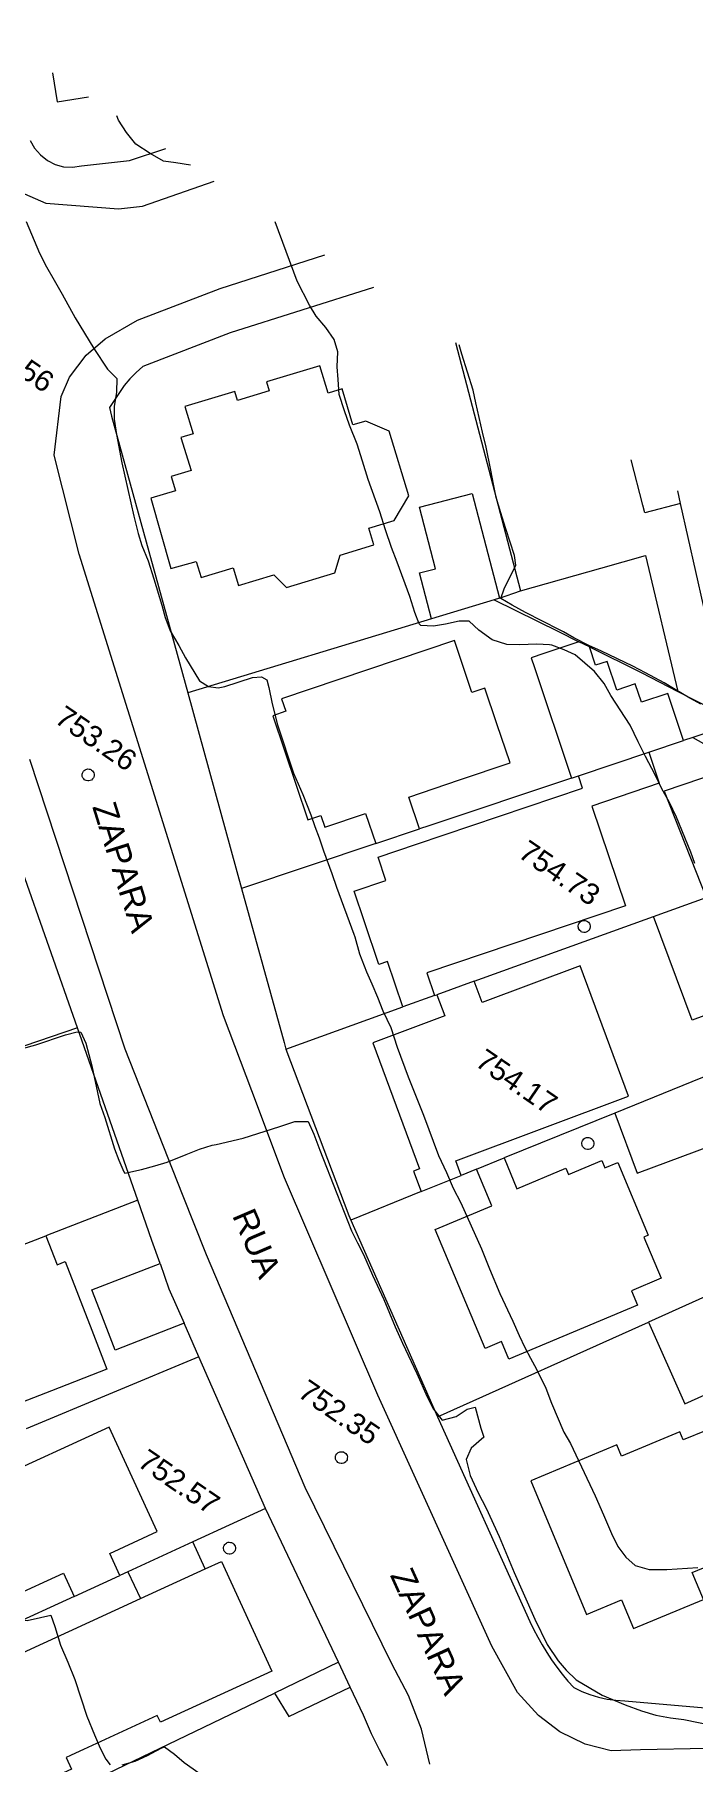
# Model space of a CAD drawing. Header units: metres. Extents: x 322294 to 7190115, y 7390841 to 10157759.
# Drawn here: x 323644.4 to 323699.4, y 7393989.4 to 7394133.5 of the extents above; entities that cross this region are included whole.
import ezdxf
from ezdxf.enums import TextEntityAlignment as Align

# ---------------------------------------------------------------- set-up
doc = ezdxf.new("R2010")
doc.units = ezdxf.units.M
doc.layers.get('0').update_dxf_attribs({"lineweight": 18})
for name, color, linetype, lineweight in [('100_SIST_VIARIO_MEIO_FIO', 1, 'Continuous', 18), ('160_P_SIMP_ASF_TOP', 7, 'Continuous', 18), ('206_MURO_E_MURO_ARRIMO', 7, 'Continuous', 18), ('214_PROJ_BEIRAL_EDIF', 10, 'Continuous', 18), ('600_CURVA_MESTRA', 14, 'Continuous', 18), ('604_CURVA_INTERM', 7, 'Continuous', 18), ('606_PTO_COTADO', 7, 'Continuous', 18), ('608_PTO_COTADO_INTERVIA', 1, 'Continuous', 18)]:
    doc.layers.add(name, color=color, linetype=linetype, lineweight=lineweight)
doc.styles.add('Style-Arial', font='arial.ttf', dxfattribs={"height": 1.75})

# ---------------------------------------------------------------- blocks, each defined once
blk = doc.blocks.new('SP09')
at = {"color": 0, "linetype": 'Continuous'}
blk.add_lwpolyline([(-0.03, -0.51), (-0.14, -0.49), (-0.24, -0.46), (-0.31, -0.42), (-0.35, -0.39), (-0.42, -0.31), (-0.47, -0.24), (-0.51, -0.15), (-0.52, -0.09), (-0.52, 0.03), (-0.51, 0.11), (-0.48, 0.2), (-0.44, 0.27), (-0.4, 0.33), (-0.32, 0.39), (-0.23, 0.44), (-0.15, 0.48), (-0.1, 0.48), (-0.03, 0.48), (0.08, 0.48), (0.19, 0.44), (0.27, 0.4), (0.35, 0.32), (0.41, 0.23), (0.46, 0.11), (0.48, 0.03), (0.48, -0.03), (0.47, -0.08), (0.44, -0.21), (0.38, -0.3), (0.31, -0.38), (0.23, -0.44), (0.1, -0.49), (0.02, -0.51)], close=True, dxfattribs=at)

msp = doc.modelspace()

# ---------------------------------------------------------------- linework, layer by layer
at = {"layer": '100_SIST_VIARIO_MEIO_FIO'}
for points in [[(323638.247, 7394135.463), (323640.572, 7394124.003), (323641.646, 7394121.735), (323642.692, 7394120.644), (323645.378, 7394119.475), (323651.432, 7394118.998), (323653.421, 7394119.223), (323659.423, 7394121.312)], [(323662.554, 7394045.457), (323660.203, 7394051.698), (323648.14, 7394090.19), (323646.051, 7394098.454), (323646.656, 7394103.356), (323647.327, 7394104.964), (323648.722, 7394106.797), (323650.303, 7394108.146), (323653.014, 7394109.722), (323659.913, 7394112.362), (323668.635, 7394115.156)], [(323656.771, 7394036.804), (323651.987, 7394048.928), (323644.023, 7394073.089)], [(323700.522, 7393990.594), (323694.978, 7393990.5), (323692.541, 7393990.422), (323690.366, 7393990.96), (323688.265, 7393992.005), (323686.46, 7393993.343), (323684.724, 7393995.269), (323682.591, 7393999.125), (323673.071, 7394020.063), (323665.291, 7394038.193), (323662.554, 7394045.457)], [(323677.419, 7393989.304), (323676.704, 7393992.216), (323675.635, 7393995.017), (323674.228, 7393997.664), (323667, 7394012.381), (323658.76, 7394031.766), (323656.771, 7394036.804)]]:
    msp.add_lwpolyline(points, dxfattribs=at)
at = {"layer": '206_MURO_E_MURO_ARRIMO'}
for p, q in [((323644.059, 7394124.709), (323644.426, 7394124.059)), ((323644.426, 7394124.059), (323644.909, 7394123.494)), ((323644.909, 7394123.494), (323645.491, 7394123.037)), ((323652.348, 7394123.045), (323655.369, 7394124.022)), ((323645.491, 7394123.037), (323646.147, 7394122.707)), ((323646.147, 7394122.707), (323646.853, 7394122.516)), ((323646.853, 7394122.516), (323647.58, 7394122.471)), ((323647.58, 7394122.471), (323648.35, 7394122.586)), ((323648.35, 7394122.586), (323652.348, 7394123.045)), ((323672.696, 7394112.443), (323660.743, 7394108.654)), ((323660.743, 7394108.654), (323653.453, 7394105.842)), ((323652.38, 7394104.832), (323651.907, 7394104.268)), ((323652.905, 7394105.355), (323652.38, 7394104.832)), ((323653.453, 7394105.842), (323652.905, 7394105.355)), ((323651.907, 7394104.268), (323650.688, 7394102.422)), ((323650.688, 7394102.422), (323650.854, 7394101.712)), ((323650.854, 7394101.712), (323657.209, 7394078.635)), ((323657.209, 7394078.635), (323661.699, 7394062.33)), ((323647.995, 7394050.706), (323643.279, 7394064.147)), ((323661.699, 7394062.33), (323665.24, 7394049.475)), ((323653.036, 7394036.34), (323647.995, 7394050.706)), ((323665.24, 7394049.475), (323665.393, 7394048.918)), ((323665.393, 7394048.918), (323670.64, 7394035.045)), ((323654.215, 7394032.979), (323653.036, 7394036.34)), ((323670.64, 7394035.045), (323670.806, 7394034.668)), ((323670.806, 7394034.668), (323678.033, 7394018.269)), ((323654.893, 7394031.048), (323654.215, 7394032.979)), ((323658.124, 7394023.277), (323656.899, 7394026.061)), ((323663.691, 7394010.625), (323658.124, 7394023.277)), ((323678.033, 7394018.269), (323685.738, 7394001.208)), ((323669.779, 7393997.796), (323663.691, 7394010.625)), ((323685.738, 7394001.208), (323686.064, 7394000.544)), ((323686.064, 7394000.544), (323686.41, 7393999.891)), ((323686.41, 7393999.891), (323686.777, 7393999.248)), ((323686.777, 7393999.248), (323687.165, 7393998.616)), ((323687.165, 7393998.616), (323687.572, 7393997.997)), ((323687.572, 7393997.997), (323687.998, 7393997.391)), ((323687.998, 7393997.391), (323688.444, 7393996.799)), ((323688.444, 7393996.799), (323688.908, 7393996.221)), ((323671.868, 7393993.392), (323670.766, 7393995.715)), ((323688.908, 7393996.221), (323689.416, 7393995.691)), ((323689.416, 7393995.691), (323690.082, 7393995.365)), ((323690.082, 7393995.365), (323690.771, 7393995.094)), ((323690.771, 7393995.094), (323691.48, 7393994.879)), ((323691.48, 7393994.879), (323692.204, 7393994.722)), ((323692.204, 7393994.722), (323692.938, 7393994.623)), ((323692.938, 7393994.623), (323693.677, 7393994.584)), ((323693.677, 7393994.584), (323701.659, 7393993.881)), ((323672.55, 7393991.84), (323671.868, 7393993.392)), ((323673.2, 7393990.49), (323672.55, 7393991.84)), ((323673.896, 7393989.162), (323673.2, 7393990.49))]:
    msp.add_line(p, q, dxfattribs=at)
for points in [[(323698.327, 7394094.424), (323698.091, 7394095.472)], [(323682.785, 7394086.387), (323688.139, 7394083.741)], [(323683.233, 7394086.523), (323684.976, 7394087.137)], [(323677.55, 7394084.8), (323657.209, 7394078.635)], [(323688.139, 7394083.741), (323689.843, 7394082.899)], [(323690.725, 7394082.464), (323695.029, 7394080.337), (323698.097, 7394078.762)], [(323699.352, 7394074.91), (323698.58, 7394074.652)], [(323689.235, 7394071.53), (323677.317, 7394067.548)], [(323677.317, 7394067.548), (323676.54, 7394067.288)], [(323672.893, 7394066.07), (323661.699, 7394062.33)], [(323681.104, 7394054.587), (323696.066, 7394059.986)], [(323677.783, 7394053.389), (323677.99, 7394053.464)], [(323665.393, 7394048.918), (323675.152, 7394052.44)], [(323647.995, 7394050.706), (323640.256, 7394048.053)], [(323692.849, 7394043.594), (323683.598, 7394039.848)], [(323681.302, 7394038.919), (323680.023, 7394038.4)], [(323676.676, 7394037.045), (323670.806, 7394034.668)], [(323653.036, 7394036.34), (323645.365, 7394033.369)], [(323678.033, 7394018.269), (323695.641, 7394026.16)], [(323658.124, 7394023.277), (323643.716, 7394017.269)], [(323663.691, 7394010.625), (323657.618, 7394007.832)], [(323652.206, 7394005.343), (323651.536, 7394005.035)], [(323647.727, 7394003.283), (323642.029, 7394000.663)], [(323646.072, 7393986.371), (323664.443, 7393995.224)]]:
    msp.add_lwpolyline(points, dxfattribs=at)
at = {"layer": '214_PROJ_BEIRAL_EDIF'}
for points in [[(323645.912, 7394130.341), (323646.299, 7394127.915), (323648.918, 7394128.333)], [(323679.555, 7394107.859), (323684.976, 7394087.137), (323691.68, 7394089.04)], [(323695.189, 7394094.29), (323694.2, 7394098.072)], [(323698.097, 7394078.762), (323702.358, 7394076.575), (323700.245, 7394085.932), (323698.327, 7394094.424), (323695.357, 7394093.647), (323695.189, 7394094.29)], [(323691.68, 7394089.04), (323695.413, 7394090.099), (323698.097, 7394078.762)], [(323683.005, 7394076.058), (323682.006, 7394079.022), (323680.917, 7394078.655), (323679.451, 7394083.006), (323665.041, 7394078.151), (323665.394, 7394077.104), (323664.293, 7394076.733), (323667.224, 7394068.034), (323668.325, 7394068.405), (323668.654, 7394067.43), (323672.049, 7394068.574), (323672.893, 7394066.07)], [(323686.918, 7394081.913), (323685.857, 7394081.556), (323686.132, 7394080.738)], [(323686.132, 7394080.738), (323689.235, 7394071.53), (323689.8, 7394071.719), (323695.673, 7394073.681), (323698.58, 7394074.652), (323697.254, 7394078.589), (323695.07, 7394077.853), (323694.55, 7394079.396), (323692.998, 7394078.874), (323692.196, 7394081.256), (323691.24, 7394080.934), (323690.725, 7394082.464)], [(323690.725, 7394082.464), (323689.843, 7394082.899), (323686.918, 7394081.913)], [(323679.876, 7394071.376), (323684.102, 7394072.8), (323683.005, 7394076.058)], [(323676.298, 7394066.023), (323690.147, 7394070.689), (323689.8, 7394071.719), (323695.673, 7394073.681), (323696.545, 7394071.093), (323690.926, 7394069.2), (323693.734, 7394060.865), (323677.147, 7394055.276), (323677.783, 7394053.389)], [(323672.893, 7394066.07), (323676.54, 7394067.288), (323675.643, 7394069.95), (323679.876, 7394071.376)], [(323671.966, 7394059.541), (323671.103, 7394062.104), (323673.741, 7394062.993), (323673.085, 7394064.94), (323676.298, 7394066.023)], [(323677.783, 7394053.389), (323675.152, 7394052.44), (323673.877, 7394056.227), (323673.164, 7394055.986), (323671.966, 7394059.541)], [(323617.834, 7394018.35), (323616.309, 7394022.115), (323625.628, 7394025.724), (323631.119, 7394027.851), (323632.075, 7394025.383), (323640.663, 7394028.71), (323639.707, 7394031.178), (323645.365, 7394033.369), (323646.304, 7394030.946), (323646.987, 7394031.211), (323649.206, 7394025.483)], [(323654.893, 7394031.048), (323655.632, 7394028.942), (323656.899, 7394026.061), (323651.153, 7394023.835), (323650.034, 7394026.723)], [(323652.238, 7394030.02), (323654.893, 7394031.048)], [(323650.034, 7394026.723), (323649.211, 7394028.848), (323652.238, 7394030.02)], [(323649.206, 7394025.483), (323650.468, 7394022.225), (323645.828, 7394020.428)], [(323645.828, 7394020.428), (323634.662, 7394016.103), (323631.71, 7394023.724), (323617.834, 7394018.35)], [(323647.727, 7394003.283), (323651.536, 7394005.035), (323650.694, 7394006.875), (323654.658, 7394008.69), (323650.664, 7394017.413), (323640.792, 7394012.893)], [(323636.005, 7394005.73), (323638.068, 7394001.223), (323646.833, 7394005.236), (323647.727, 7394003.283)]]:
    msp.add_lwpolyline(points, dxfattribs=at)
for points in [[(323668.22, 7394105.912), (323663.784, 7394104.567), (323664.014, 7394103.81), (323661.368, 7394103.008), (323661.134, 7394103.779), (323656.963, 7394102.515), (323657.653, 7394100.239), (323656.641, 7394099.932), (323657.479, 7394097.166), (323655.836, 7394096.668), (323656.192, 7394095.496), (323654.118, 7394094.867), (323655.798, 7394088.994), (323657.917, 7394089.6), (323658.325, 7394088.253), (323660.997, 7394089.062), (323661.445, 7394087.583), (323664.4, 7394088.478), (323665.438, 7394087.435), (323669.469, 7394088.656), (323669.919, 7394090.116), (323672.745, 7394090.973), (323672.322, 7394092.368), (323674.431, 7394093.007), (323675.651, 7394095.064), (323674.016, 7394100.459), (323672.062, 7394101.302), (323670.989, 7394100.977), (323670.08, 7394103.976), (323668.914, 7394103.623)], [(323683.233, 7394086.523), (323682.785, 7394086.387), (323677.55, 7394084.8), (323676.545, 7394088.641), (323677.876, 7394088.989), (323676.535, 7394094.114), (323680.946, 7394095.267)], [(323706.778, 7394074.306), (323703.137, 7394076.175), (323699.352, 7394074.91), (323704.843, 7394071.835), (323702.027, 7394070.886), (323701.645, 7394072.021), (323696.953, 7394070.44), (323700.473, 7394061.576), (323701.637, 7394061.996), (323706.843, 7394063.874), (323707.276, 7394073.704), (323707.291, 7394074.042)], [(323696.066, 7394059.986), (323700.473, 7394061.576), (323701.637, 7394061.996), (323704.836, 7394053.412), (323699.286, 7394051.345)], [(323681.104, 7394054.587), (323677.99, 7394053.464), (323678.648, 7394051.698), (323672.639, 7394049.459), (323676.558, 7394038.941), (323676.041, 7394038.748), (323676.676, 7394037.045), (323680.023, 7394038.4), (323679.568, 7394039.622), (323693.996, 7394044.999), (323689.944, 7394055.873), (323681.761, 7394052.824)], [(323705.912, 7394042.754), (323706.144, 7394048.005), (323706.187, 7394048.995), (323700.905, 7394046.856), (323692.849, 7394043.594), (323694.717, 7394038.582)], [(323681.302, 7394038.919), (323683.598, 7394039.848), (323684.678, 7394037.277), (323688.768, 7394038.996), (323688.985, 7394038.479), (323691.755, 7394039.643), (323692.019, 7394039.015), (323693.091, 7394039.465), (323695.636, 7394033.407), (323695.272, 7394033.255), (323696.715, 7394029.82), (323694.228, 7394028.775), (323694.732, 7394027.574), (323683.996, 7394023.064), (323683.378, 7394024.537), (323682.018, 7394023.965), (323677.852, 7394033.88), (323682.584, 7394035.868)], [(323702.95, 7394029.435), (323695.641, 7394026.16), (323698.69, 7394019.356), (323704.484, 7394021.953), (323704.832, 7394025.408), (323705.294, 7394029.997), (323705.345, 7394030.509)], [(323700.454, 7394017.133), (323698.547, 7394016.338), (323698.267, 7394017.009), (323693.393, 7394014.977), (323693.002, 7394015.914), (323685.84, 7394012.929), (323690.484, 7394001.788), (323693.404, 7394003.005), (323694.406, 7394000.6), (323700.228, 7394003.027), (323699.293, 7394005.272), (323702.464, 7394006.594), (323700.338, 7394011.694), (323702.368, 7394012.54)], [(323658.647, 7394005.575), (323657.618, 7394007.832), (323652.206, 7394005.343), (323653.272, 7394003.103)], [(323640.324, 7393996.859), (323640.214, 7393997.098), (323643.066, 7393998.409), (323653.272, 7394003.103), (323658.647, 7394005.575), (323660.016, 7394006.205), (323664.22, 7393997.065), (323654.925, 7393992.79), (323654.662, 7393993.361), (323647.061, 7393989.865), (323647.51, 7393988.89), (323641.175, 7393985.977), (323637.673, 7393993.591), (323641.102, 7393995.168)], [(323664.443, 7393995.224), (323665.638, 7393993.283), (323670.766, 7393995.715), (323669.779, 7393997.796)]]:
    msp.add_lwpolyline(points, close=True, dxfattribs=at)
at = {"layer": '600_CURVA_MESTRA', "elevation": 755}
for points in [[(323657.426, 7394122.647), (323656.218, 7394122.841), (323655.184, 7394122.981), (323654.074, 7394123.61), (323652.879, 7394124.399), (323652.106, 7394125.359), (323651.429, 7394126.406), (323651.29, 7394126.748)], [(323687.397, 7394082.63), (323686.326, 7394082.706), (323684.892, 7394082.636), (323683.821, 7394082.664), (323682.609, 7394083.068), (323681.482, 7394083.852), (323680.697, 7394084.602), (323679.855, 7394084.617), (323678.724, 7394084.355), (323677.715, 7394084.188), (323676.642, 7394084.253), (323676.514, 7394084.381), (323676.15, 7394085.329), (323675.734, 7394086.662), (323674.668, 7394089.532), (323674.219, 7394090.757), (323673.711, 7394092.245), (323673.232, 7394093.724), (323672.248, 7394096.432), (323671.801, 7394097.949), (323671.348, 7394099.371), (323670.7, 7394100.959), (323670.275, 7394102.146), (323669.845, 7394103.521), (323669.769, 7394104.767), (323669.674, 7394105.827), (323669.733, 7394107.07), (323669.434, 7394108.095), (323668.732, 7394109.098), (323667.935, 7394110.041), (323667.361, 7394110.963), (323666.349, 7394112.965), (323664.506, 7394117.916)], [(323699.505, 7394064.407), (323699.173, 7394065.363), (323697.981, 7394068.267), (323697.403, 7394069.483), (323696.749, 7394070.702), (323696.208, 7394071.813), (323695.404, 7394073.342), (323694.785, 7394074.564), (323694.131, 7394075.948), (323692.51, 7394078.403), (323691.964, 7394079.415), (323691.156, 7394080.405), (323689.536, 7394081.802), (323688.613, 7394082.231), (323687.579, 7394082.617), (323687.397, 7394082.63)]]:
    msp.add_lwpolyline(points, dxfattribs=at)
at = {"layer": '604_CURVA_INTERM', "flags": 128}
for points, elevation in [([(323643.716, 7394117.932), (323644.828, 7394115.294), (323645.417, 7394114.16), (323646.051, 7394113.049), (323646.739, 7394111.876), (323647.821, 7394109.905), (323649.359, 7394107.34), (323650.504, 7394105.639), (323651.285, 7394104.839), (323651.263, 7394103.715), (323651.069, 7394102.513), (323651.079, 7394101.465), (323651.265, 7394100.194), (323651.717, 7394097.82), (323652.715, 7394093.381), (323653.081, 7394091.927), (323653.387, 7394090.936), (323653.902, 7394089.655), (323654.384, 7394088.141), (323655.042, 7394085.958), (323655.329, 7394084.927), (323655.746, 7394083.814), (323656.464, 7394082.577), (323657.031, 7394081.56), (323658.194, 7394079.636), (323658.932, 7394079.158), (323659.748, 7394079.045), (323660.303, 7394079.17), (323662.615, 7394079.921), (323663.352, 7394079.981), (323663.796, 7394079.732), (323663.965, 7394079.073), (323664.248, 7394077.719), (323664.696, 7394075.972), (323666.018, 7394071.95), (323666.815, 7394070.15), (323667.478, 7394068.465), (323667.815, 7394067.487), (323668.165, 7394066.543), (323668.54, 7394065.46), (323669.236, 7394063.566), (323669.62, 7394062.421), (323671.075, 7394058.507), (323671.135, 7394058.298)], 754), ([(323688.232, 7394083.881), (323685.392, 7394085.35), (323684.27, 7394085.949), (323683.323, 7394086.517), (323683.616, 7394087.315), (323684.587, 7394089.284), (323684.467, 7394090.09), (323683.751, 7394092.306), (323683.328, 7394093.641), (323682.952, 7394094.937), (323682.715, 7394096.029), (323682.49, 7394097.204), (323682.094, 7394099.13), (323681.795, 7394100.366), (323681.255, 7394102.812), (323681.01, 7394103.879), (323680.089, 7394106.871), (323679.868, 7394107.65)], 756), ([(323700.028, 7394077.693), (323699.101, 7394078.198), (323697.865, 7394078.916), (323696.97, 7394079.467), (323695.414, 7394080.315), (323694.352, 7394080.853), (323691.732, 7394082.115), (323690.681, 7394082.582), (323689.424, 7394083.222), (323688.549, 7394083.718), (323688.232, 7394083.881)], 756), ([(323643.43, 7394048.991), (323644.528, 7394049.287), (323647.008, 7394050.106), (323647.973, 7394050.377), (323648.282, 7394050.335), (323648.712, 7394049.426), (323649.195, 7394047.531), (323649.882, 7394044.387), (323650.297, 7394043.219), (323651.106, 7394040.606), (323651.465, 7394039.672), (323651.865, 7394038.701), (323651.965, 7394038.579), (323653.346, 7394038.885), (323654.45, 7394039.187), (323655.5, 7394039.502), (323657.08, 7394040.127), (323658.175, 7394040.583), (323659.238, 7394040.91), (323659.566, 7394040.986)], 753), ([(323659.566, 7394040.986), (323661.828, 7394041.512), (323664.878, 7394042.465), (323666.151, 7394042.892), (323667.246, 7394042.878), (323667.735, 7394041.841), (323668.231, 7394040.494), (323669.643, 7394036.897), (323670.873, 7394033.776), (323671.37, 7394032.765), (323671.885, 7394031.808), (323672.626, 7394030.069), (323673.57, 7394028.035), (323674.52, 7394025.768), (323675.124, 7394024.398), (323676.315, 7394021.885), (323677.188, 7394019.933), (323677.706, 7394018.89), (323678.44, 7394017.987), (323679.591, 7394018.296), (323680.522, 7394018.913), (323681.197, 7394019.079), (323681.653, 7394017.307), (323681.911, 7394016.553), (323680.866, 7394015.651), (323680.449, 7394014.713), (323680.763, 7394013.369), (323681.433, 7394011.918), (323682.103, 7394010.632), (323683.188, 7394008.275), (323684.446, 7394005.279), (323685.207, 7394003.578), (323686.166, 7394001.384), (323687.189, 7393999.283), (323688.112, 7393997.921), (323688.77, 7393997.138), (323689.63, 7393996.336), (323690.695, 7393995.69), (323691.787, 7393995.064), (323693.712, 7393994.237), (323695.06, 7393993.731), (323696.274, 7393993.373), (323697.479, 7393993.172), (323698.607, 7393993.029), (323701.035, 7393992.513)], 753)]:
    msp.add_lwpolyline(points, dxfattribs=dict(at, elevation=elevation))
at = {"layer": '604_CURVA_INTERM'}
for points, elevation in [([(323671.135, 7394058.298), (323671.547, 7394056.868), (323672.12, 7394055.366), (323672.568, 7394054.377), (323673.032, 7394053.273), (323673.485, 7394052.125), (323674.142, 7394050.724), (323674.686, 7394049.076), (323675.61, 7394046.616), (323676.865, 7394043.413), (323678.122, 7394040.055), (323678.784, 7394038.628), (323679.362, 7394037.338), (323680.002, 7394036.112), (323681.723, 7394032.259), (323682.392, 7394030.601), (323683.254, 7394028.536), (323684.325, 7394026.235), (323684.853, 7394025.048), (323685.333, 7394024.054), (323685.794, 7394023.166), (323686.296, 7394022.25), (323687.095, 7394020.651), (323687.572, 7394019.396), (323688.574, 7394016.976), (323689.14, 7394016.04), (323691.193, 7394011.665), (323691.891, 7394010.094), (323692.553, 7394008.536), (323693.08, 7394007.452), (323693.758, 7394006.56), (323694.541, 7394005.872), (323695.695, 7394005.53), (323697.169, 7394005.527), (323699.773, 7394005.708)], 754), ([(323639.98, 7394011.678), (323640.038, 7394011.372), (323640.267, 7394009.124), (323641.088, 7394005.979), (323641.83, 7394003.971), (323642.103, 7394002.845), (323642.46, 7394001.808), (323642.664, 7394001.412), (323643.821, 7394001.277), (323644.915, 7394001.532), (323645.793, 7394001.715), (323646.124, 7394000.77), (323646.596, 7393999.228), (323647.212, 7393997.801), (323647.787, 7393996.359), (323648.793, 7393993.291), (323649.417, 7393991.732), (323649.898, 7393990.635), (323650.368, 7393989.705), (323650.744, 7393989.254)], 752), ([(323651.744, 7393989.241), (323652.833, 7393989.542), (323653.845, 7393990.017), (323654.991, 7393990.644), (323655.256, 7393990.746), (323656.107, 7393990.137), (323656.914, 7393989.446), (323658.119, 7393988.568)], 752)]:
    msp.add_lwpolyline(points, dxfattribs=dict(at, elevation=elevation))

# ---------------------------------------------------------------- block references
at = {"layer": '606_PTO_COTADO', "rotation": 325.5688295630279}
for p in [(323648.919, 7394071.787, 753.26), (323690.314, 7394059.153, 754.73), (323690.615, 7394041.053, 754.16), (323670.054, 7394014.852, 752.35), (323660.714, 7394007.302, 752.575)]:
    msp.add_blockref('SP09', p, dxfattribs=at)

# ---------------------------------------------------------------- texts
at = {"layer": '160_P_SIMP_ASF_TOP', "style": 'Style-Arial'}
for s, rotation, p in [('ZAPARA', 287.39897, (323650.177, 7394069.447)), ('RUA', 293.22352, (323661.802, 7394035.454)), ('ZAPARA', 294.45178, (323674.967, 7394005.474))]:
    msp.add_text(s, height=2, rotation=rotation, dxfattribs=at).set_placement(p, align=Align.MIDDLE_LEFT)
at = {"layer": '606_PTO_COTADO', "style": 'Style-Arial'}
for s, p in [('753.26', (323649.571, 7394074.844, 753.26)), ('754.73', (323688.241, 7394063.628, 754.73)), ('754.17', (323684.657, 7394046.224, 754.16)), ('752.35', (323669.854, 7394018.643, 752.35)), ('752.57', (323656.488, 7394012.841, 752.575))]:
    msp.add_text(s, height=1.75, rotation=325.56883, dxfattribs=at).set_placement(p, align=Align.MIDDLE_CENTER)
at = {"layer": '608_PTO_COTADO_INTERVIA', "style": 'Style-Arial'}
msp.add_text('753.56', height=1.75, rotation=325.56883, dxfattribs=at).set_placement((323642.67, 7394106.424, 753.556), align=Align.MIDDLE_CENTER)

doc.saveas('drawing.dxf')
